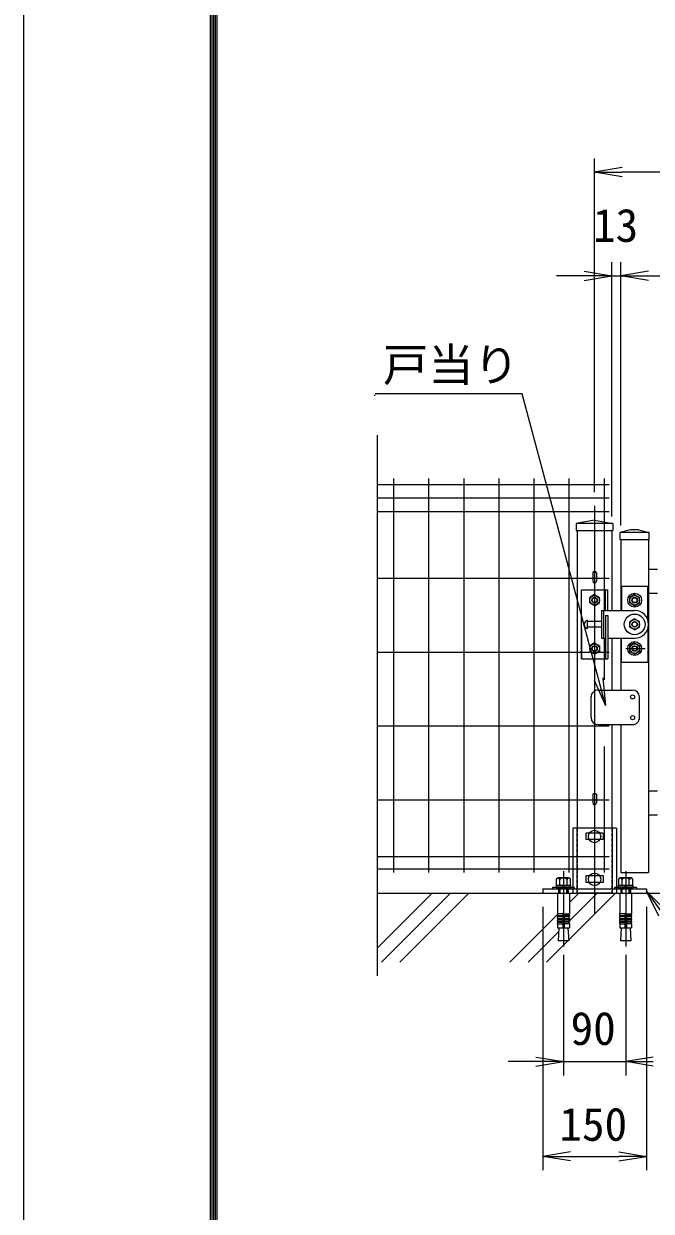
# Model space of a CAD drawing. Units: millimetres, scale not verified. Extents: x -1370 to 7030, y -2970 to 2970.
# Drawn here: x -1370 to -463, y -467 to 1251 of the extents above; entities that cross this region are included whole.
import ezdxf
from ezdxf.enums import TextEntityAlignment as Align

# ---------------------------------------------------------------- set-up
doc = ezdxf.new("R2010")
doc.units = ezdxf.units.MM
doc.header["$LTSCALE"] = 20
for name, pattern in [('DASHED', [7.5, 6, -1.5]), ('USER1', [50.8, 31.75, -6.35, 6.35, -6.35]), ('USER3', [0.375, 0.25, -0.125])]:
    doc.linetypes.add(name, pattern=pattern)
for name, color, linetype, lineweight in [('0-1_D-BMK', 2, 'USER1', 13), ('0-2_D-STR1', 1, 'Continuous', 25), ('0-3_LAYER04', 7, 'Continuous', 25), ('0-4_D-STR3', 3, 'Continuous', 13), ('0-5_D-STR-TXT', 7, 'Continuous', 13), ('0-7_D-STR2', 7, 'Continuous', 13), ('0-8_D-STR-DIM', 7, 'Continuous', 13), ('0-9_0', 7, 'Continuous', 25), ('0-C_D-DCR-HCH', 7, 'Continuous', 13), ('0-D_D-BGD', 7, 'Continuous', 25), ('0-E_D-TTL', 7, 'Continuous', 25)]:
    doc.layers.add(name, color=color, linetype=linetype, lineweight=lineweight)
doc.styles.add('ＭＳ ゴシック', font='')
doc.styles.get('ＭＳ ゴシック').set_extended_font_data('MS Gothic')

# ---------------------------------------------------------------- blocks, each defined once
blk = doc.blocks.new('_Open')
at = {"layer": '0-9_0'}
blk.add_line((-20, 3.33), (0, 0), dxfattribs=at)
blk.add_lwpolyline([(-20, -3.33), (0, 0), (-20, 0)], dxfattribs=at)

msp = doc.modelspace()

# ---------------------------------------------------------------- linework, layer by layer
at = {"layer": '0-1_D-BMK'}
for p, q in [((-544.5, 553.55), (-544.5, -37.01)), ((-589.5, 24.9), (-589.5, -84.1)), ((-499.5, 24.9), (-499.5, -84.1))]:
    msp.add_line(p, q, dxfattribs=at)
at = {"layer": '0-2_D-STR1'}
for p, q in [((-544.5, 532.66), (-571.01, 527.99)), ((-518.01, 527.99), (-571.01, 527.99)), ((-571.01, 527.99), (-571.01, 517.99)), ((-571.01, 517.99), (-518.01, 517.99)), ((-569.5, 517.99), (-569.5, 86.99)), ((-544.5, 532.66), (-518.01, 527.99)), ((-518.01, 527.99), (-528.5, 527.99)), ((-528.5, 517.99), (-518.01, 517.99)), ((-519.5, 517.99), (-519.5, 401.99)), ((-518.01, 527.99), (-518.01, 517.99)), ((-492.5, 518.99), (-507.5, 514.99)), ((-480.5, 518.99), (-492.5, 518.99)), ((-480.5, 518.99), (-465.5, 514.99)), ((-465.5, 514.99), (-507.5, 514.99)), ((-507.5, 504.99), (-507.5, 514.99)), ((-507.5, 504.99), (-465.5, 504.99)), ((-506.5, 504.99), (-506.5, 401.99)), ((-466.5, 504.99), (-466.5, 22.99)), ((-465.5, 504.99), (-465.5, 514.99)), ((-466.5, 462.09), (-453.5, 462.09)), ((-466.5, 427.09), (-453.5, 427.09)), ((-506.5, 361.99), (-506.5, 286.99)), ((-519.5, 236.99), (-519.5, 86.99)), ((-506.5, 236.99), (-506.5, 22.99)), ((-466.5, 141.09), (-453.5, 141.09)), ((-466.5, 106.09), (-453.5, 106.09)), ((-506.5, 22.99), (-466.5, 22.99)), ((-519.5, -7.01), (-569.5, -7.01))]:
    msp.add_line(p, q, dxfattribs=at)
at = {"layer": '0-2_D-STR1', "linetype": 'USER3'}
for p, q in [((-569.5, 86.99), (-569.5, -7.01)), ((-519.5, 86.99), (-519.5, -7.01))]:
    msp.add_line(p, q, dxfattribs=at)
at = {"layer": '0-3_LAYER04'}
msp.add_line((-519.5, 361.99), (-519.5, 286.99), dxfattribs=at)
at = {"layer": '0-4_D-STR3'}
for p, q in [((-547.11, 456.71), (-547.11, 444.54)), ((-541.91, 456.71), (-541.91, 444.54)), ((-563.51, 431.99), (-525.51, 431.99)), ((-563.51, 331.99), (-563.51, 431.99)), ((-528.51, 401.99), (-528.51, 431.99)), ((-525.51, 401.99), (-525.51, 431.99)), ((-467.5, 436.99), (-505.5, 436.99)), ((-505.5, 436.99), (-505.5, 401.99)), ((-467.5, 388.23), (-467.5, 436.99)), ((-544.51, 425.07), (-551.51, 421.03)), ((-551.51, 412.95), (-551.51, 421.03)), ((-544.51, 408.91), (-551.51, 412.95)), ((-544.51, 425.07), (-537.51, 421.03)), ((-544.51, 408.91), (-537.51, 412.95)), ((-537.51, 412.95), (-537.51, 421.03)), ((-505.5, 426.99), (-505.5, 401.99)), ((-486.5, 425.07), (-493.5, 421.03)), ((-493.5, 412.95), (-493.5, 421.03)), ((-486.5, 408.91), (-493.5, 412.95)), ((-486.5, 425.07), (-479.5, 421.03)), ((-486.5, 408.91), (-479.5, 412.95)), ((-479.5, 412.95), (-479.5, 421.03)), ((-467.5, 388.23), (-467.5, 426.99)), ((-534.5, 401.99), (-534.5, 361.99)), ((-534.5, 401.99), (-486.5, 401.99)), ((-531.5, 401.99), (-531.5, 361.99)), ((-505.5, 401.99), (-505.5, 401.99)), ((-554.5, 375.99), (-554.5, 387.99)), ((-534.5, 385.99), (-554.5, 385.99)), ((-528.51, 394.99), (-525.51, 394.99)), ((-528.51, 394.99), (-528.51, 331.99)), ((-525.51, 394.99), (-525.51, 331.99)), ((-486.5, 390.07), (-493.5, 386.03)), ((-493.5, 377.95), (-493.5, 386.03)), ((-486.5, 390.07), (-479.5, 386.03)), ((-479.5, 377.95), (-479.5, 386.03)), ((-467.5, 388.23), (-467.5, 388.23)), ((-563.51, 375.31), (-563.51, 331.99)), ((-534.5, 377.99), (-554.5, 377.99)), ((-534.5, 361.99), (-528.51, 361.99)), ((-525.51, 361.99), (-486.5, 361.99)), ((-505.5, 336.99), (-505.5, 361.99)), ((-505.5, 326.99), (-505.5, 361.99)), ((-505.5, 361.99), (-505.5, 361.99)), ((-486.5, 373.91), (-493.5, 377.95)), ((-486.5, 373.91), (-479.5, 377.95)), ((-467.5, 375.74), (-467.5, 326.99)), ((-467.5, 375.74), (-467.5, 336.99)), ((-544.51, 355.07), (-551.51, 351.03)), ((-551.51, 351.03), (-551.51, 342.95)), ((-544.51, 355.07), (-537.51, 351.03)), ((-537.51, 351.03), (-537.51, 342.95)), ((-499.48, 346.99), (-471.23, 346.99)), ((-486.5, 355.07), (-493.5, 351.03)), ((-486.5, 355.07), (-493.5, 351.03)), ((-493.5, 342.95), (-493.5, 351.03)), ((-493.5, 351.03), (-493.5, 342.95)), ((-486.5, 355.07), (-479.5, 351.03)), ((-486.5, 355.07), (-479.5, 351.03)), ((-479.5, 342.95), (-479.5, 351.03)), ((-479.5, 351.03), (-479.5, 342.95)), ((-563.51, 331.99), (-525.51, 331.99)), ((-544.51, 338.91), (-551.51, 342.95)), ((-544.51, 338.91), (-537.51, 342.95)), ((-467.5, 326.99), (-505.5, 326.99)), ((-486.5, 338.91), (-493.5, 342.95)), ((-486.5, 338.91), (-493.5, 342.95)), ((-486.5, 338.91), (-479.5, 342.95)), ((-486.5, 338.91), (-479.5, 342.95)), ((-549.5, 246.99), (-549.5, 276.99)), ((-539.5, 286.99), (-489.5, 286.99)), ((-479.5, 246.99), (-479.5, 276.99)), ((-539.5, 236.99), (-489.5, 236.99)), ((-547.11, 135.71), (-547.11, 123.54)), ((-541.91, 135.71), (-541.91, 123.54)), ((-513, 87.17), (-513, -0.83)), ((-532.01, 79.92), (-557.02, 79.92)), ((-557.02, 79.92), (-557.02, 70.42)), ((-532.02, 70.42), (-557.01, 70.42)), ((-532.02, 79.92), (-532.02, 70.42)), ((-532.01, 17.92), (-557.02, 17.92)), ((-557.02, 17.92), (-557.02, 8.42)), ((-532.02, 17.92), (-532.02, 8.42)), ((-532.02, 8.42), (-557.01, 8.42)), ((-619.5, -0.83), (-469.5, -0.83)), ((-598.15, -7.01), (-580.85, -7.01)), ((-508.15, -7.01), (-490.85, -7.01)), ((-469.5, -0.83), (-469.5, -6.83))]:
    msp.add_line(p, q, dxfattribs=at)
at = {"layer": '0-4_D-STR3', "linetype": 'DASHED'}
for p, q in [((-570, 87.17), (-570, -6.83)), ((-519, 87.17), (-519, -6.83)), ((-596.5, -0.83), (-596.5, -6.83)), ((-582.5, -0.83), (-582.5, -6.83)), ((-576, -0.83), (-576, -6.83)), ((-513, -0.83), (-513, -6.83)), ((-506.5, -0.83), (-506.5, -6.83)), ((-492.5, -0.83), (-492.5, -6.83))]:
    msp.add_line(p, q, dxfattribs=at)
at = {"layer": '0-4_D-STR3', "lineweight": 25}
for p, q in [((-605.5, 1.29), (-605.5, -1.01)), ((-573.5, 1.29), (-605.5, 1.29)), ((-578.75, 4.29), (-600.25, 4.29)), ((-600.25, 4.29), (-600.25, 1.29)), ((-600.25, 1.29), (-578.75, 1.29)), ((-599.89, 12.59), (-599.89, 4.29)), ((-599.89, 4.29), (-579.1, 4.29)), ((-581.7, 15.09), (-597.29, 15.09)), ((-595.5, 15.09), (-583.5, 15.09)), ((-594.69, 4.29), (-594.69, 12.59)), ((-591, 4.29), (-590.19, 1.29)), ((-588, 1.29), (-588.8, 4.29)), ((-584.3, 4.29), (-584.3, 12.59)), ((-579.1, 4.29), (-579.1, 12.59)), ((-578.75, 1.29), (-578.75, 4.29)), ((-573.5, -1.01), (-573.5, 1.29)), ((-515.5, 1.29), (-515.5, -1.01)), ((-483.5, 1.29), (-515.5, 1.29)), ((-488.75, 4.29), (-510.25, 4.29)), ((-510.25, 4.29), (-510.25, 1.29)), ((-510.25, 1.29), (-488.75, 1.29)), ((-509.89, 12.59), (-509.89, 4.29)), ((-509.89, 4.29), (-489.1, 4.29)), ((-491.7, 15.09), (-507.29, 15.09)), ((-505.5, 15.09), (-493.5, 15.09)), ((-504.69, 4.29), (-504.69, 12.59)), ((-501, 4.29), (-500.19, 1.29)), ((-498, 1.29), (-498.8, 4.29)), ((-494.3, 4.29), (-494.3, 12.59)), ((-489.1, 4.29), (-489.1, 12.59)), ((-488.75, 1.29), (-488.75, 4.29)), ((-483.5, -1.01), (-483.5, 1.29)), ((-605.5, -1.01), (-573.5, -1.01)), ((-598.15, -7.01), (-598.15, -37.05)), ((-595.49, -1.01), (-595.49, -7.01)), ((-594.41, -7.01), (-594.41, -1.01)), ((-584.57, -7.01), (-584.57, -1.01)), ((-583.49, -7.01), (-583.49, -1.01)), ((-580.85, -7.01), (-580.85, -37.05)), ((-515.5, -1.01), (-483.5, -1.01)), ((-508.15, -7.01), (-508.15, -37.05)), ((-505.49, -1.01), (-505.49, -7.01)), ((-504.41, -7.01), (-504.41, -1.01)), ((-494.57, -7.01), (-494.57, -1.01)), ((-493.49, -7.01), (-493.49, -1.01)), ((-490.85, -7.01), (-490.85, -37.05)), ((-590.5, -37.05), (-598.15, -37.05)), ((-598.15, -39.55), (-597.71, -37.09)), ((-598.15, -39.55), (-590.5, -39.55)), ((-598.15, -39.55), (-598.15, -41.05)), ((-598.15, -41.05), (-590.5, -41.05)), ((-598.15, -43.55), (-597.71, -41.09)), ((-598.15, -43.55), (-590.5, -43.55)), ((-598.15, -43.55), (-598.15, -45.05)), ((-598.15, -45.05), (-590.5, -45.05)), ((-598.15, -47.55), (-597.71, -45.09)), ((-598.15, -47.55), (-590.5, -47.55)), ((-598.15, -47.55), (-598.15, -49.05)), ((-598.15, -51.51), (-597.71, -49.05)), ((-598.15, -49.05), (-590.5, -49.05)), ((-598.15, -51.51), (-590.5, -51.51)), ((-598.15, -51.51), (-598.15, -57.01)), ((-590.5, -37.05), (-590.5, -57.01)), ((-588.5, -37.05), (-580.85, -37.05)), ((-588.5, -37.05), (-588.5, -57.01)), ((-580.85, -39.55), (-588.5, -39.55)), ((-580.85, -41.05), (-588.5, -41.05)), ((-580.85, -43.55), (-588.5, -43.55)), ((-580.85, -45.05), (-588.5, -45.05)), ((-580.85, -47.55), (-588.5, -47.55)), ((-580.85, -49.05), (-588.5, -49.05)), ((-580.85, -51.51), (-588.5, -51.51)), ((-580.85, -39.55), (-581.28, -37.09)), ((-580.85, -43.55), (-581.28, -41.09)), ((-580.85, -47.55), (-581.28, -45.09)), ((-580.85, -51.51), (-581.28, -49.05)), ((-580.85, -39.55), (-580.85, -41.05)), ((-580.85, -43.55), (-580.85, -45.05)), ((-580.85, -47.55), (-580.85, -49.05)), ((-580.85, -51.51), (-580.85, -57.01)), ((-500.5, -37.05), (-508.15, -37.05)), ((-508.15, -39.55), (-507.71, -37.09)), ((-508.15, -39.55), (-500.5, -39.55)), ((-508.15, -39.55), (-508.15, -41.05)), ((-508.15, -41.05), (-500.5, -41.05)), ((-508.15, -43.55), (-507.71, -41.09)), ((-508.15, -43.55), (-500.5, -43.55)), ((-508.15, -43.55), (-508.15, -45.05)), ((-508.15, -45.05), (-500.5, -45.05)), ((-508.15, -47.55), (-507.71, -45.09)), ((-508.15, -47.55), (-500.5, -47.55)), ((-508.15, -47.55), (-508.15, -49.05)), ((-508.15, -51.51), (-507.71, -49.05)), ((-508.15, -49.05), (-500.5, -49.05)), ((-508.15, -51.51), (-500.5, -51.51)), ((-508.15, -51.51), (-508.15, -57.01)), ((-500.5, -37.05), (-500.5, -57.01)), ((-498.5, -37.05), (-490.85, -37.05)), ((-498.5, -37.05), (-498.5, -57.01)), ((-490.85, -39.55), (-498.5, -39.55)), ((-490.85, -41.05), (-498.5, -41.05)), ((-490.85, -43.55), (-498.5, -43.55)), ((-490.85, -45.05), (-498.5, -45.05)), ((-490.85, -47.55), (-498.5, -47.55)), ((-490.85, -49.05), (-498.5, -49.05)), ((-490.85, -51.51), (-498.5, -51.51)), ((-490.85, -39.55), (-491.28, -37.09)), ((-490.85, -43.55), (-491.28, -41.09)), ((-490.85, -47.55), (-491.28, -45.09)), ((-490.85, -51.51), (-491.28, -49.05)), ((-490.85, -39.55), (-490.85, -41.05)), ((-490.85, -43.55), (-490.85, -45.05)), ((-490.85, -47.55), (-490.85, -49.05)), ((-490.85, -51.51), (-490.85, -57.01)), ((-598.15, -57.01), (-580.85, -57.01)), ((-595.99, -57.01), (-597.08, -76.11)), ((-583, -57.01), (-581.92, -76.11)), ((-508.15, -57.01), (-490.85, -57.01)), ((-505.99, -57.01), (-507.08, -76.11)), ((-493, -57.01), (-491.92, -76.11)), ((-581.92, -76.11), (-597.08, -76.11)), ((-491.92, -76.11), (-507.08, -76.11))]:
    msp.add_line(p, q, dxfattribs=at)
at = {"layer": '0-4_D-STR3'}
for points in [[(-513, 87.17), (-576, 87.17), (-576, -0.83)], [(-619.5, -0.83), (-619.5, -6.83), (-469.5, -6.83)]]:
    msp.add_lwpolyline(points, dxfattribs=at)
for centre, radius in [((-544.51, 416.99), 7), ((-544.51, 416.99), 4), ((-544.51, 416.99), 3.5), ((-486.5, 416.99), 10), ((-486.5, 416.99), 7), ((-486.5, 416.99), 4), ((-486.5, 416.99), 3.5), ((-486.5, 381.99), 15), ((-486.5, 381.99), 7), ((-486.5, 381.99), 4), ((-486.5, 381.99), 3.5), ((-544.51, 346.99), 7), ((-544.51, 346.99), 4), ((-544.51, 346.99), 3.5), ((-486.5, 346.99), 10), ((-486.5, 346.99), 10), ((-486.5, 346.99), 7), ((-486.5, 346.99), 7), ((-486.5, 346.99), 4), ((-486.5, 346.99), 4), ((-486.5, 346.99), 3.5), ((-486.5, 346.99), 3.5), ((-489.5, 276.99), 3), ((-489.5, 246.99), 3), ((-544.51, 74.99), 9), ((-544.5, 12.99), 9)]:
    msp.add_circle(centre, radius, dxfattribs=at)
for centre, radius, start, end in [((-544.51, 444.54), 2.6, 180, 0), ((-486.5, 381.99), 20, 270, 89.99983), ((-553.4, 381.99), 6.1, 100.38886, 259.61115), ((-539.5, 276.99), 10, 90, 180.00001), ((-489.5, 276.99), 10, 0, 90), ((-539.5, 246.99), 10, 180.00001, 270), ((-489.5, 246.99), 10, 270, 0.00001), ((-544.51, 123.54), 2.6, 180, 0)]:
    msp.add_arc(centre, radius, start, end, dxfattribs=at)
at = {"layer": '0-4_D-STR3', "lineweight": 25}
for centre, radius, start, end in [((-597.29, 12.49), 2.6, 2.20423, 177.79577), ((-589.5, 8.44), 6.65, 38.61324, 141.38676), ((-581.7, 12.49), 2.6, 2.20423, 177.79577), ((-507.29, 12.49), 2.6, 2.20423, 177.79577), ((-499.5, 8.44), 6.65, 38.61324, 141.38676), ((-491.7, 12.49), 2.6, 2.20423, 177.79577), ((-589.5, -37.05), 1, 0, 180), ((-499.5, -37.05), 1, 0, 180)]:
    msp.add_arc(centre, radius, start, end, dxfattribs=at)
at = {"layer": '0-4_D-STR3'}
for centre in [(-544.51, 456.69), (-544.51, 135.69)]:
    msp.add_ellipse(centre, major_axis=(-2.6, 0), ratio=0.649974, start_param=3.1415927, end_param=6.2831853, dxfattribs=at)
at = {"layer": '0-5_D-STR-TXT'}
msp.add_line((-451.68, -40.43), (-469.5, -4.01), dxfattribs=at)
msp.add_lwpolyline([(-440.83, -32.68), (-469.5, -4.01), (-446.25, -36.56), (-266.21, -288.62), (508.63, -288.62), (515.83, -288.62)], dxfattribs=at)
at = {"layer": '0-7_D-STR2'}
for p, q in [((-858.89, 584.56), (-523.3, 584.56)), ((-834.92, 22.99), (-834.92, 592.99)), ((-784.15, 22.99), (-784.15, 592.99)), ((-733.38, 22.99), (-733.38, 592.99)), ((-682.61, 22.99), (-682.61, 592.99)), ((-631.84, 22.99), (-631.84, 592.99)), ((-581.07, 22.99), (-581.07, 592.99)), ((-530.3, 401.99), (-530.3, 592.99)), ((-858.89, 564.99), (-523.3, 564.99)), ((-858.89, 545.42), (-523.3, 545.42)), ((-858.89, 448.99), (-523.3, 448.99)), ((-530.3, 301.94), (-530.3, 361.99)), ((-858.89, 341.99), (-523.3, 341.99)), ((-858.89, 234.99), (-523.3, 234.99)), ((-530.3, 22.99), (-530.3, 205.29)), ((-858.89, 127.99), (-523.3, 127.99)), ((-858.89, 45.99), (-523.3, 45.99)), ((-858.89, 28.39), (-523.3, 28.39))]:
    msp.add_line(p, q, dxfattribs=at)
at = {"layer": '0-8_D-STR-DIM'}
for p, q in [((-544.5, 573.55), (-544.5, 1056.36)), ((445.5, 1036.36), (-504.5, 1036.36)), ((-519.5, 537.99), (-519.5, 906.36)), ((-506.5, 524.99), (-506.5, 906.36)), ((-506.5, 524.99), (-506.5, 906.36)), ((-559.5, 886.36), (-599.5, 886.36)), ((-519.5, 886.36), (-506.5, 886.36)), ((-466.5, 886.36), (377.5, 886.36)), ((-466.5, 886.36), (-426.5, 886.36)), ((-863.61, 713.71), (-861.81, 713.71)), ((-858.89, 655.6), (-858.89, -126.64)), ((-532.43, 304.76), (-528.51, 264.4)), ((-619.5, -27.01), (-619.5, -408.02)), ((-469.5, -27.01), (-469.5, -408.02)), ((-589.51, -96.11), (-589.51, -270.84)), ((-499.51, -96.11), (-499.51, -270.84)), ((-629.51, -250.84), (-669.51, -250.84)), ((-589.51, -250.84), (-499.51, -250.84)), ((-579.5, -388.02), (-509.5, -388.02))]:
    msp.add_line(p, q, dxfattribs=at)
msp.add_lwpolyline([(-545.31, 301.31), (-528.51, 264.4), (-538.87, 303.04), (-649.39, 715.51), (-854.61, 715.51), (-861.81, 715.51)], dxfattribs=at)
at = {"layer": '0-C_D-DCR-HCH'}
for p, q in [((-858.89, -86.66), (-779.25, -7.01)), ((-852.73, -107.01), (-752.73, -7.01)), ((-826.22, -107.01), (-726.22, -7.01)), ((-582, -74.93), (-514.08, -7.01)), ((-580.9, -47.31), (-540.6, -7.01)), ((-580.86, -20.75), (-567.12, -7.01)), ((-667.12, -107.01), (-597.15, -37.05)), ((-640.6, -107.01), (-596.33, -62.74)), ((-614.08, -107.01), (-583.18, -76.11))]:
    msp.add_line(p, q, dxfattribs=at)
at = {"layer": '0-D_D-BGD'}
msp.add_line((-858.89, -7.01), (799.04, -7.01), dxfattribs=at)
at = {"layer": '0-E_D-TTL', "color": 2}
msp.add_lwpolyline([(-1370.4, 2970), (7029.6, 2970), (7029.6, -2970), (-1370.4, -2970)], close=True, dxfattribs=at)
at = {"layer": '0-E_D-TTL'}
for points in [[(-1100.4, 2750), (6759.6, 2750), (6759.6, -2750), (-1100.4, -2750)], [(-1097.9, 2747.5), (6757.1, 2747.5), (6757.1, -2747.5), (-1097.9, -2747.5)], [(-1095.4, 2745), (6754.6, 2745), (6754.6, -2745), (-1095.4, -2745)], [(-1092.9, 2742.5), (6752.1, 2742.5), (6752.1, -2742.5), (-1092.9, -2742.5)], [(-1090.4, 2740), (6749.6, 2740), (6749.6, -2740), (-1090.4, -2740)]]:
    msp.add_lwpolyline(points, close=True, dxfattribs=at)

# ---------------------------------------------------------------- block references
at = {"layer": '0-8_D-STR-DIM', "xscale": 2, "yscale": 2, "rotation": 180}
for p in [(-544.5, 1036.36), (-506.5, 886.36), (-506.5, 886.36), (-499.51, -250.84), (-619.5, -388.02)]:
    msp.add_blockref('_Open', p, dxfattribs=at)
at = {"layer": '0-8_D-STR-DIM', "xscale": 2, "yscale": 2}
for p in [(-519.5, 886.36), (-589.51, -250.84), (-469.5, -388.02)]:
    msp.add_blockref('_Open', p, dxfattribs=at)

# ---------------------------------------------------------------- texts
at = {"layer": '0-5_D-STR-TXT', "style": 'ＭＳ ゴシック'}
msp.add_text('戸当り', height=48.09, dxfattribs=at).set_placement((-850.69, 719.27), align=Align.BOTTOM_LEFT)
at = {"layer": '0-8_D-STR-DIM', "style": 'ＭＳ ゴシック'}
for s, p in [('13', (-546.75, 921.11)), ('90', (-579.25, -241.17)), ('150', (-595.43, -379.88))]:
    msp.add_text(s, height=48.09, dxfattribs=at).set_placement(p, align=Align.BOTTOM_LEFT)

doc.saveas('drawing.dxf')
